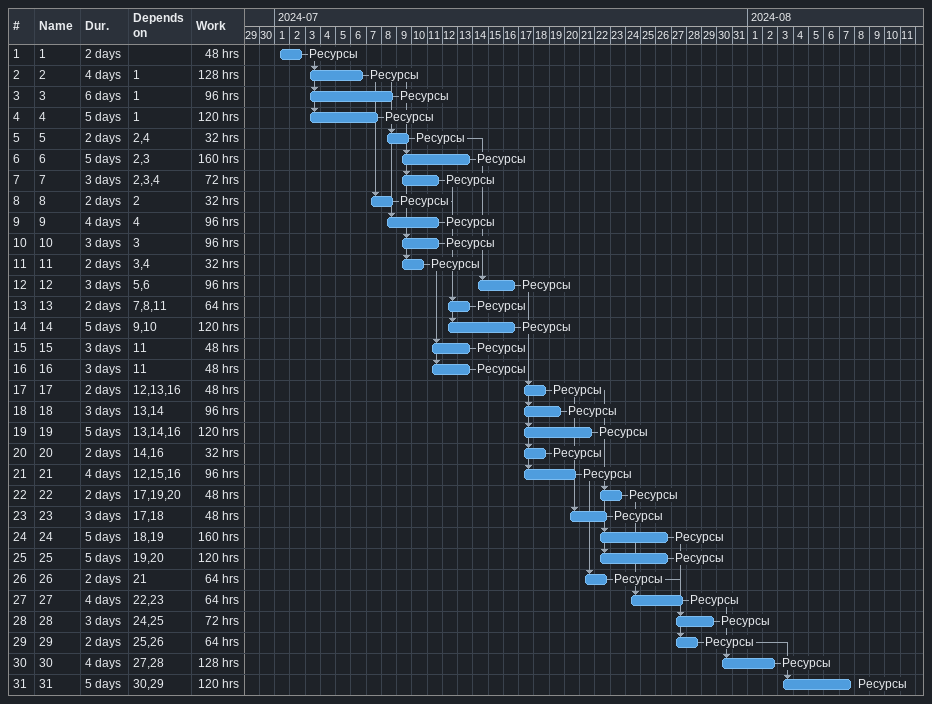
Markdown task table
| ID | Task | Duration | Start | Finish | Predecessors | Resources | Work (h) |
|---|---|---|---|---|---|---|---|
| 1 | 1 | 2d | 2024-07-01 | 2024-07-02 |  | Ресурсы | 48 |
| 2 | 2 | 4d | 2024-07-03 | 2024-07-06 | 1 | Ресурсы | 128 |
| 3 | 3 | 6d | 2024-07-03 | 2024-07-08 | 1 | Ресурсы | 96 |
| 4 | 4 | 5d | 2024-07-03 | 2024-07-07 | 1 | Ресурсы | 120 |
| 5 | 5 | 2d | 2024-07-08 | 2024-07-09 | 2, 4 | Ресурсы | 32 |
| 6 | 6 | 5d | 2024-07-09 | 2024-07-13 | 2, 3 | Ресурсы | 160 |
| 7 | 7 | 3d | 2024-07-09 | 2024-07-11 | 2, 3, 4 | Ресурсы | 72 |
| 8 | 8 | 2d | 2024-07-07 | 2024-07-08 | 2 | Ресурсы | 32 |
| 9 | 9 | 4d | 2024-07-08 | 2024-07-11 | 4 | Ресурсы | 96 |
| 10 | 10 | 3d | 2024-07-09 | 2024-07-11 | 3 | Ресурсы | 96 |
| 11 | 11 | 2d | 2024-07-09 | 2024-07-10 | 3, 4 | Ресурсы | 32 |
| 12 | 12 | 3d | 2024-07-14 | 2024-07-16 | 5, 6 | Ресурсы | 96 |
| 13 | 13 | 2d | 2024-07-12 | 2024-07-13 | 7, 8, 11 | Ресурсы | 64 |
| 14 | 14 | 5d | 2024-07-12 | 2024-07-16 | 9, 10 | Ресурсы | 120 |
| 15 | 15 | 3d | 2024-07-11 | 2024-07-13 | 11 | Ресурсы | 48 |
| 16 | 16 | 3d | 2024-07-11 | 2024-07-13 | 11 | Ресурсы | 48 |
| 17 | 17 | 2d | 2024-07-17 | 2024-07-18 | 12, 13, 16 | Ресурсы | 48 |
| 18 | 18 | 3d | 2024-07-17 | 2024-07-19 | 13, 14 | Ресурсы | 96 |
| 19 | 19 | 5d | 2024-07-17 | 2024-07-21 | 13, 14, 16 | Ресурсы | 120 |
| 20 | 20 | 2d | 2024-07-17 | 2024-07-18 | 14, 16 | Ресурсы | 32 |
| 21 | 21 | 4d | 2024-07-17 | 2024-07-20 | 12, 15, 16 | Ресурсы | 96 |
| 22 | 22 | 2d | 2024-07-22 | 2024-07-23 | 17, 19, 20 | Ресурсы | 48 |
| 23 | 23 | 3d | 2024-07-20 | 2024-07-22 | 17, 18 | Ресурсы | 48 |
| 24 | 24 | 5d | 2024-07-22 | 2024-07-26 | 18, 19 | Ресурсы | 160 |
| 25 | 25 | 5d | 2024-07-22 | 2024-07-26 | 19, 20 | Ресурсы | 120 |
| 26 | 26 | 2d | 2024-07-21 | 2024-07-22 | 21 | Ресурсы | 64 |
| 27 | 27 | 4d | 2024-07-24 | 2024-07-27 | 22, 23 | Ресурсы | 64 |
| 28 | 28 | 3d | 2024-07-27 | 2024-07-29 | 24, 25 | Ресурсы | 72 |
| 29 | 29 | 2d | 2024-07-27 | 2024-07-28 | 25, 26 | Ресурсы | 64 |
| 30 | 30 | 4d | 2024-07-30 | 2024-08-02 | 27, 28 | Ресурсы | 128 |
| 31 | 31 | 5d | 2024-08-03 | 2024-08-07 | 30, 29 | Ресурсы | 120 |
